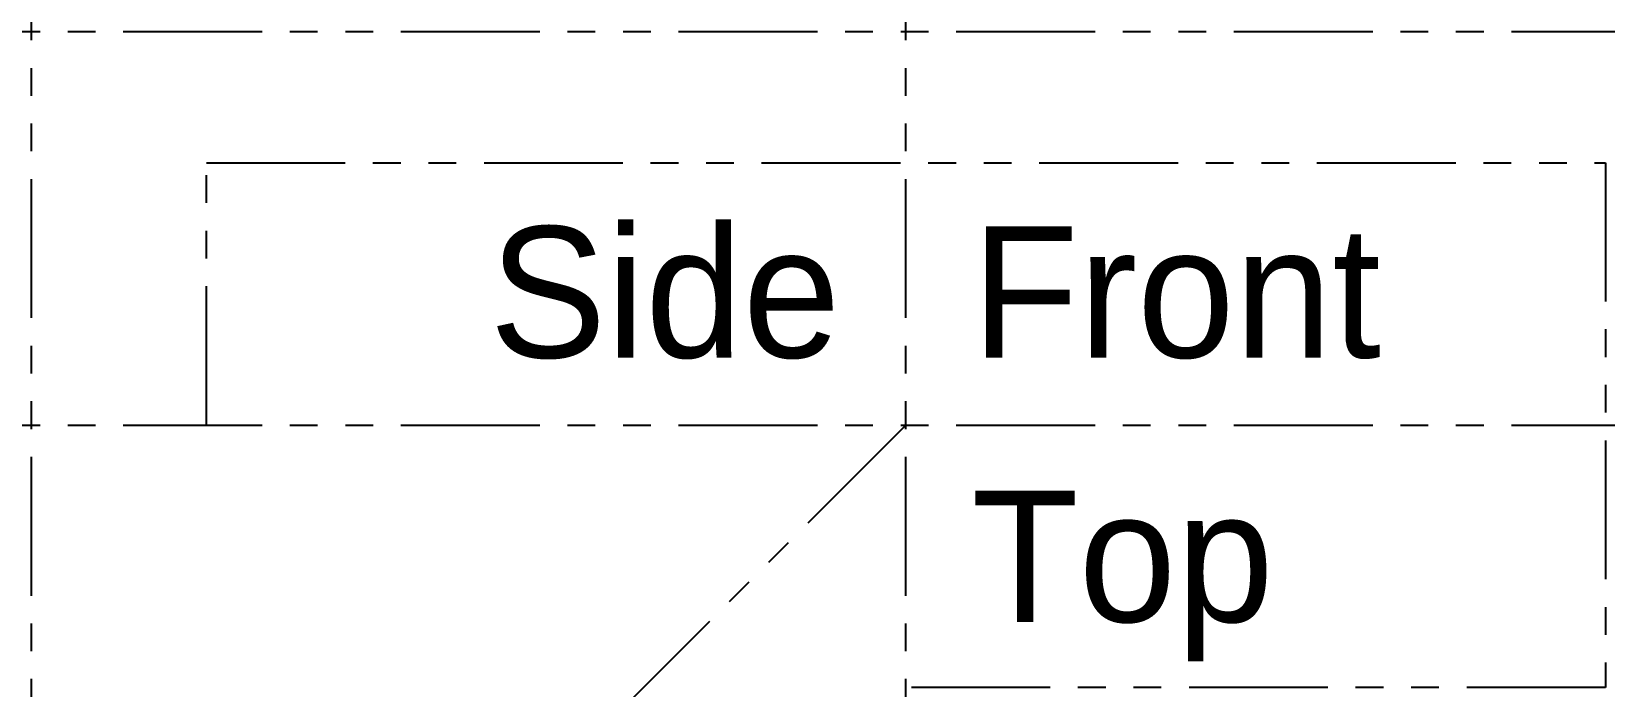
# Model space of a CAD drawing. Header units: millimetres. Extents: x -200 to 160, y -60 to 90.
import ezdxf

# ---------------------------------------------------------------- set-up
doc = ezdxf.new("R2010")
doc.units = ezdxf.units.MM
doc.linetypes.add('PHANTOM', pattern=[63.5, 31.75, -6.35, 6.35, -6.35, 6.35, -6.35])
doc.layers.add('@Axes', color=7, linetype='PHANTOM', true_color=0xffffff)
doc.layers.add('@Construction Lines', color=14, linetype='PHANTOM', true_color=0x800000)
doc.styles.add('textstyle0', font='')
doc.styles.add('textstyle1', font='')
doc.styles.add('textstyle2', font='')
doc.styles.get('textstyle0').set_extended_font_data('Liberation Sans')
doc.styles.get('textstyle1').set_extended_font_data('Liberation Sans')
doc.styles.get('textstyle2').set_extended_font_data('Liberation Sans')

msp = doc.modelspace()

# ---------------------------------------------------------------- linework, layer by layer
at = {"layer": '@Axes'}
for p, q in [((-160, 0), (-160, 60)), ((-160, 60), (160, 60)), ((160, 60), (160, -60)), ((160, -60), (0, -60))]:
    msp.add_line(p, q, dxfattribs=at)
for direction in [(0, 1), (1, 0)]:
    msp.add_xline((0, 0), direction, dxfattribs=at)
msp.add_ray((0, 0), (-0.707107, -0.707107), dxfattribs=at)
at = {"layer": '@Construction Lines'}
msp.add_line((-200, 90), (-200, 90), dxfattribs=at)
for direction in [(1, 0), (0, 1)]:
    msp.add_xline((-200, 90), direction, dxfattribs=at)

# ---------------------------------------------------------------- texts
at = {"layer": '@Axes', "char_height": 5}
for s, insert, attachment_point, style in [('\\fOCR A Std|b0|i0|c0|p0;\\H30;Side', (-15, 15), 9, 'textstyle2'), ('\\fOCR A Std|b0|i0|c0|p0;\\H30;Front', (15, 15), 7, 'textstyle0'), ('\\fOCR A Std|b0|i0|c0|p0;\\H30;Top', (15, -15), 1, 'textstyle1')]:
    msp.add_mtext(s, dxfattribs=dict(at, insert=insert, attachment_point=attachment_point, style=style))

doc.saveas('drawing.dxf')
